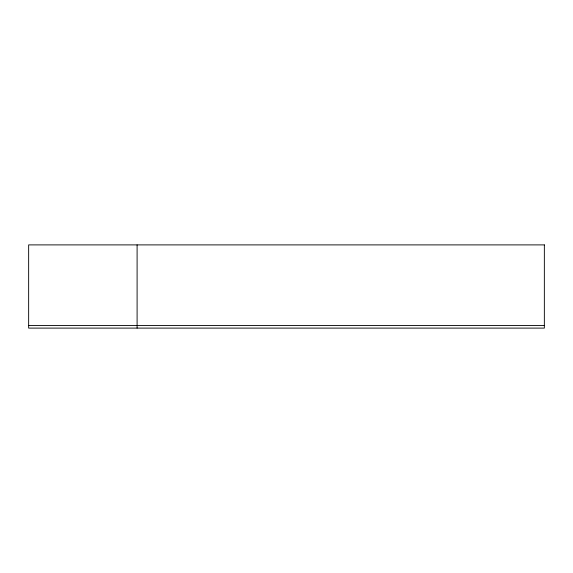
<?xml version="1.0" encoding="UTF-8"?>
<svg xmlns="http://www.w3.org/2000/svg" width="573" height="573" viewBox="0 0 573 573"><rect width="100%" height="100%" fill="white"/><g stroke="black" fill="none" stroke-linecap="round" stroke-linejoin="round"><path stroke-width="0.86" d="M28.65 325.471L544.35 325.471M137.097 244.893L137.097 328.107M544.35 244.893L28.65 244.893L28.65 328.107L544.35 328.107L544.35 244.893"/></g></svg>
